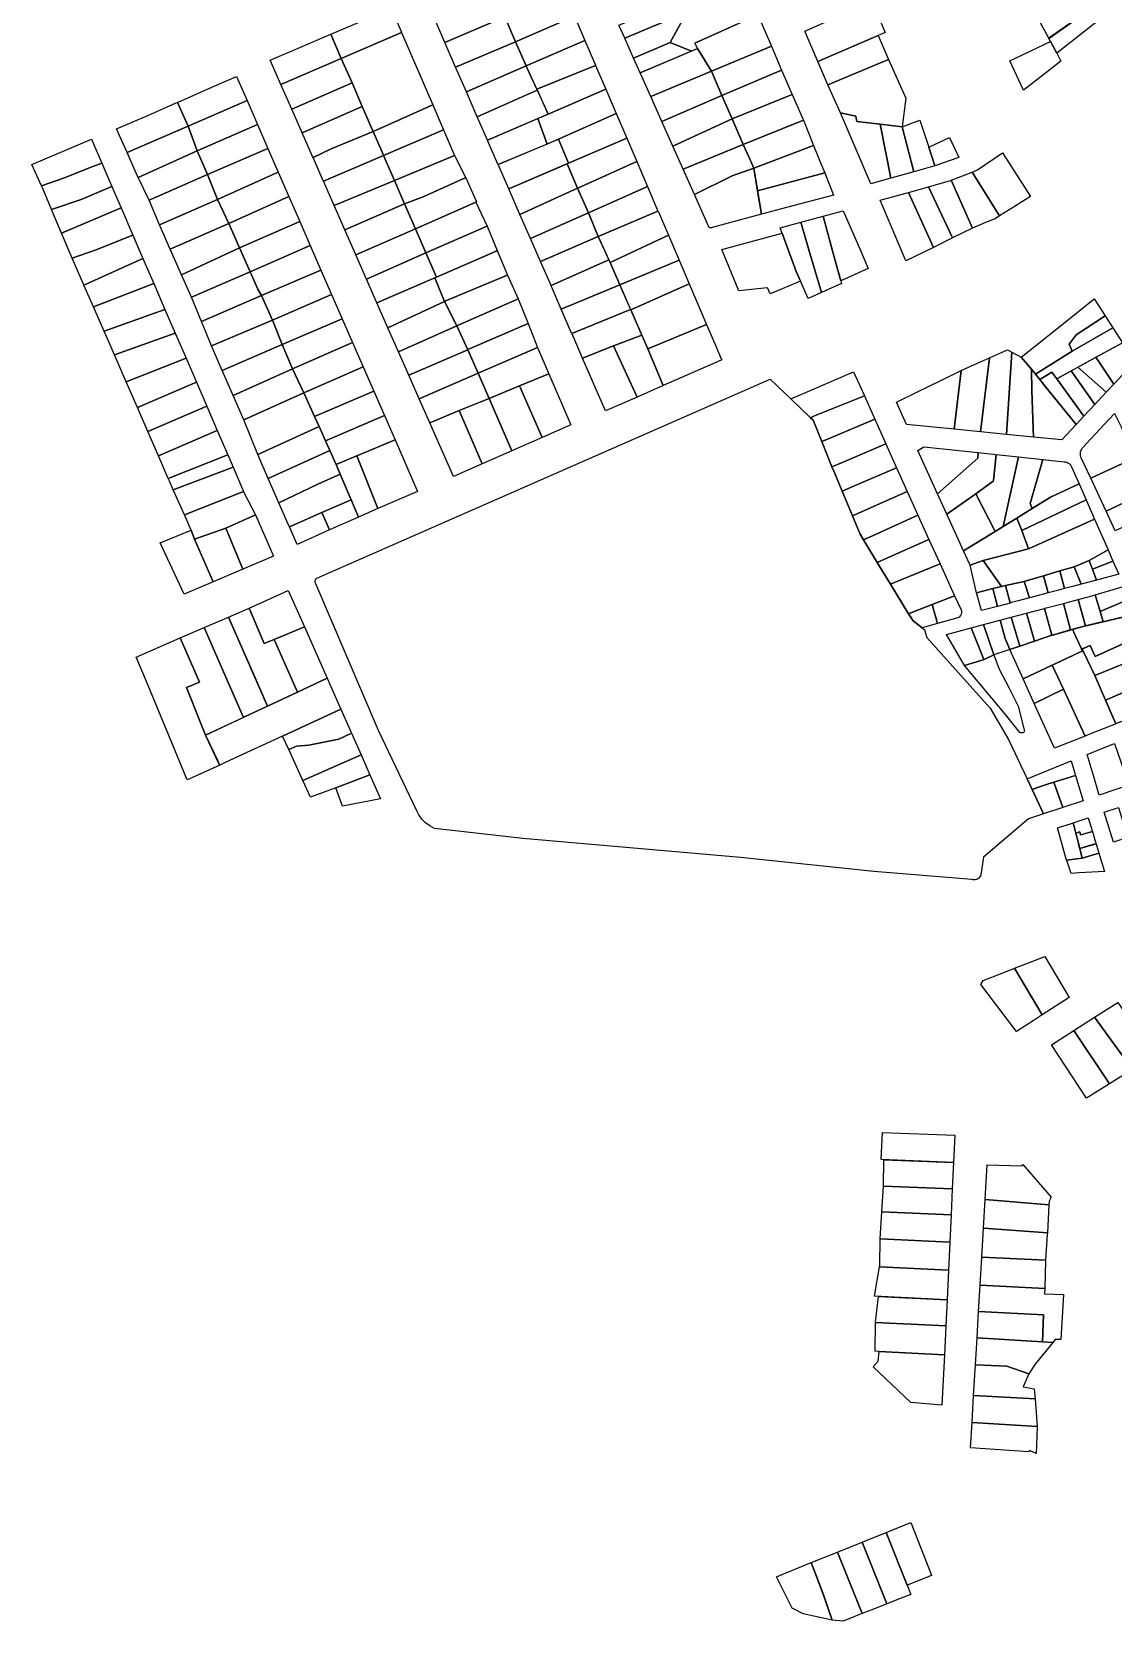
# Model space of a CAD drawing. Header units: millimetres. Extents: x 522658 to 553925, y 7796479 to 7820139.
# Drawn here: x 540198 to 540691, y 7803930 to 7804654 of the extents above; entities that cross this region are included whole.
import ezdxf

# ---------------------------------------------------------------- set-up
doc = ezdxf.new("R2010")
doc.units = ezdxf.units.MM
doc.layers.add('ZONA RESIDENCIAL 2 (ZR_2)', color=2, linetype='Continuous')

msp = doc.modelspace()

# ---------------------------------------------------------------- linework, layer by layer
at = {"layer": 'ZONA RESIDENCIAL 2 (ZR_2)'}
for points in [[(540381.59, 7804659.77), (540408.6, 7804672.05), (540413.51, 7804660.77), (540386.25, 7804649.1), (540381.59, 7804659.77)], [(540413.51, 7804660.77), (540440.47, 7804672.32), (540445.27, 7804661.12), (540418.44, 7804649.44), (540413.51, 7804660.77)], [(540528.73, 7804661.67), (540500, 7804648.82), (540501.31, 7804646.44), (540498.59, 7804645.27), (540488.76, 7804649.17), (540496.37, 7804662.89), (540498.69, 7804665.75), (540522.68, 7804675.59), (540528.73, 7804661.67)], [(540687.51, 7804669.64), (540661.25, 7804651.06), (540657.82, 7804657.52), (540657.48, 7804658.35), (540684.59, 7804674.9), (540687.51, 7804669.64)], [(540366.53, 7804653.72), (540339.06, 7804641.93), (540334.31, 7804652.87), (540347.96, 7804658.71), (540361.83, 7804664.64), (540366.5, 7804653.8), (540366.53, 7804653.72)], [(540465.5, 7804657.03), (540493.5, 7804668.74), (540496.37, 7804662.89), (540468.15, 7804651.08), (540465.5, 7804657.03)], [(540586.69, 7804653.72), (540583.49, 7804652.35), (540556.09, 7804640.56), (540550.14, 7804654.33), (540580.61, 7804667.79), (540586.69, 7804653.72)], [(540661.26, 7804651.04), (540687.51, 7804669.64), (540687.57, 7804669.52), (540690.43, 7804664.37), (540664.87, 7804644.23), (540661.26, 7804651.04)], [(540418.44, 7804649.44), (540391.11, 7804637.95), (540386.25, 7804649.1), (540413.51, 7804660.77), (540418.44, 7804649.44)], [(540418.44, 7804649.44), (540445.27, 7804661.12), (540449.99, 7804650.1), (540423.21, 7804638.47), (540418.44, 7804649.44)], [(540488.76, 7804649.17), (540472.21, 7804641.96), (540468.15, 7804651.08), (540496.37, 7804662.89), (540488.76, 7804649.17)], [(540501.31, 7804646.44), (540500, 7804648.82), (540528.73, 7804661.67), (540534.91, 7804647.43), (540507.59, 7804636.03), (540501.31, 7804646.44)], [(540339.06, 7804641.93), (540311.54, 7804630.03), (540306.68, 7804641.06), (540320.23, 7804646.85), (540334.31, 7804652.87), (540339.06, 7804641.93)], [(540380.78, 7804620.71), (540366.23, 7804614.27), (540353.53, 7804608.66), (540353.4, 7804608.95), (540348.55, 7804620.07), (540343.93, 7804630.72), (540339.06, 7804641.93), (540366.53, 7804653.72), (540380.78, 7804620.71)], [(540454.88, 7804638.68), (540428.11, 7804627.85), (540423.38, 7804638.08), (540423.21, 7804638.47), (540449.99, 7804650.1), (540454.81, 7804638.85), (540454.88, 7804638.68)], [(540588.2, 7804641.37), (540560.71, 7804629.86), (540556.09, 7804640.56), (540583.49, 7804652.35), (540588.2, 7804641.37)], [(540391.11, 7804637.95), (540418.44, 7804649.44), (540423.21, 7804638.47), (540396.03, 7804626.67), (540391.26, 7804637.61), (540391.11, 7804637.95)], [(540472.21, 7804641.96), (540488.76, 7804649.17), (540498.59, 7804645.27), (540475.2, 7804635.26), (540472.21, 7804641.96)], [(540507.59, 7804636.03), (540480, 7804624.51), (540475.2, 7804635.26), (540501.31, 7804646.44), (540507.59, 7804636.03)], [(540539.6, 7804636.62), (540512.38, 7804625.08), (540507.59, 7804636.03), (540534.91, 7804647.43), (540539.6, 7804636.62)], [(540649.77, 7804627.49), (540643.46, 7804640.79), (540662.02, 7804649.61), (540664.87, 7804644.23), (540666.8, 7804640.58), (540650.16, 7804627.72), (540649.77, 7804627.49)], [(540343.93, 7804630.72), (540316.51, 7804618.75), (540311.54, 7804630.03), (540339.06, 7804641.93), (540343.93, 7804630.72)], [(540428.3, 7804627.45), (540400.96, 7804615.37), (540400.84, 7804615.65), (540396.03, 7804626.67), (540423.21, 7804638.47), (540423.38, 7804638.08), (540428.3, 7804627.45)], [(540459.5, 7804627.91), (540433.33, 7804616.56), (540428.4, 7804627.45), (540428.11, 7804627.85), (540454.88, 7804638.68), (540459.5, 7804627.91)], [(540512.38, 7804625.08), (540485.06, 7804613.16), (540480, 7804624.51), (540507.59, 7804636.03), (540512.38, 7804625.08)], [(540544.47, 7804625.4), (540517.06, 7804614.37), (540512.38, 7804625.08), (540539.6, 7804636.62), (540544.47, 7804625.4)], [(540584.43, 7804612.02), (540573.79, 7804613.24), (540573.32, 7804615.67), (540566.46, 7804617.17), (540560.71, 7804629.86), (540588.2, 7804641.37), (540596.18, 7804623.77), (540594.44, 7804610.72), (540584.43, 7804612.02)], [(540269.37, 7804611.09), (540264.46, 7804621.9), (540277.7, 7804627.68), (540291.36, 7804633.65), (540296.12, 7804622.75), (540269.37, 7804611.09)], [(540348.55, 7804620.07), (540321.25, 7804607.99), (540316.51, 7804618.75), (540343.93, 7804630.72), (540348.55, 7804620.07)], [(540269.37, 7804611.09), (540268.6, 7804610.75), (540241.54, 7804599.12), (540236.73, 7804609.79), (540250.9, 7804615.98), (540263.84, 7804621.63), (540264.46, 7804621.9), (540269.37, 7804611.09)], [(540273.38, 7804599.8), (540269.37, 7804611.09), (540296.12, 7804622.75), (540300.9, 7804611.8), (540273.38, 7804599.8)], [(540433.33, 7804616.56), (540405.66, 7804604.63), (540400.96, 7804615.37), (540428.3, 7804627.45), (540433.33, 7804616.56)], [(540438.02, 7804605.09), (540432.84, 7804602.93), (540428.52, 7804614.49), (540433.33, 7804616.56), (540459.5, 7804627.91), (540464.28, 7804616.75), (540438.02, 7804605.09)], [(540485.06, 7804613.16), (540512.38, 7804625.08), (540517.06, 7804614.37), (540490.03, 7804602.01), (540485.06, 7804613.16)], [(540549.5, 7804613.77), (540522.15, 7804602.72), (540517.06, 7804614.37), (540544.47, 7804625.4), (540549.28, 7804614.32), (540549.5, 7804613.77)], [(540353.53, 7804608.66), (540334.38, 7804600.67), (540326.21, 7804596.72), (540326.01, 7804597.17), (540321.25, 7804607.99), (540348.55, 7804620.07), (540353.4, 7804608.95), (540353.53, 7804608.66)], [(540385.64, 7804609.44), (540358.34, 7804597.62), (540358.25, 7804597.82), (540353.53, 7804608.66), (540366.23, 7804614.27), (540380.78, 7804620.71), (540385.64, 7804609.44)], [(540432.84, 7804602.93), (540410.47, 7804593.59), (540410.39, 7804593.78), (540405.85, 7804604.18), (540405.71, 7804604.51), (540405.66, 7804604.63), (540428.52, 7804614.49), (540432.84, 7804602.93)], [(540438.02, 7804605.09), (540464.28, 7804616.75), (540464.37, 7804616.54), (540469.07, 7804605.56), (540442.5, 7804594.15), (540438.02, 7804605.09)], [(540490.03, 7804602.01), (540517.06, 7804614.37), (540522.15, 7804602.72), (540494.73, 7804591.48), (540490.03, 7804602.01)], [(540554.18, 7804602.18), (540526.88, 7804591.89), (540524.75, 7804596.76), (540522.15, 7804602.72), (540549.5, 7804613.77), (540554.18, 7804602.18)], [(540584.43, 7804612.02), (540589.35, 7804587.32), (540580.22, 7804584.73), (540566.46, 7804617.17), (540573.32, 7804615.67), (540573.79, 7804613.24), (540584.43, 7804612.02)], [(540594.44, 7804610.72), (540602.55, 7804613.79), (540606.63, 7804601.5), (540609.44, 7804593.03), (540599.79, 7804590.29), (540594.44, 7804610.72)], [(540273.38, 7804599.8), (540246.5, 7804587.71), (540246.29, 7804588.27), (540241.54, 7804599.12), (540268.6, 7804610.75), (540269.37, 7804611.09), (540273.38, 7804599.8)], [(540305.64, 7804600.93), (540278.08, 7804589.03), (540273.38, 7804599.8), (540300.9, 7804611.8), (540305.64, 7804600.93)], [(540358.34, 7804597.62), (540330.96, 7804585.94), (540330.85, 7804586.19), (540326.21, 7804596.72), (540334.38, 7804600.67), (540353.53, 7804608.66), (540358.25, 7804597.82), (540358.34, 7804597.62)], [(540358.34, 7804597.62), (540385.64, 7804609.44), (540390.68, 7804597.76), (540363.23, 7804586.37), (540358.34, 7804597.62)], [(540594.44, 7804610.72), (540599.79, 7804590.29), (540589.35, 7804587.32), (540584.43, 7804612.02), (540594.44, 7804610.72)], [(540229.93, 7804594.21), (540225.86, 7804592.7), (540212.52, 7804587.43), (540202.5, 7804583.84), (540198.09, 7804593.55), (540225.23, 7804605.1), (540229.93, 7804594.21)], [(540278.08, 7804589.03), (540251.52, 7804577.33), (540246.5, 7804587.71), (540273.38, 7804599.8), (540278.08, 7804589.03)], [(540282.68, 7804577.71), (540278.08, 7804589.03), (540305.64, 7804600.93), (540310.35, 7804590.14), (540282.68, 7804577.71)], [(540410.47, 7804593.59), (540438.02, 7804605.09), (540442.5, 7804594.15), (540415.32, 7804582.48), (540410.47, 7804593.59)], [(540446.64, 7804582.79), (540441.88, 7804593.88), (540442.5, 7804594.15), (540469.07, 7804605.56), (540473.59, 7804595.01), (540447.07, 7804582.98), (540446.64, 7804582.79)], [(540494.73, 7804591.48), (540522.15, 7804602.72), (540524.75, 7804596.76), (540526.88, 7804591.89), (540517.03, 7804588.41), (540499.87, 7804579.97), (540494.73, 7804591.48)], [(540526.88, 7804591.89), (540554.18, 7804602.18), (540556.14, 7804597.32), (540557.01, 7804595.17), (540559.2, 7804589.73), (540528.6, 7804581.55), (540526.88, 7804591.89)], [(540606.63, 7804601.5), (540616.06, 7804605.82), (540620.3, 7804596.75), (540609.44, 7804593.03), (540606.63, 7804601.5)], [(540234.54, 7804583.56), (540220.62, 7804577.66), (540207.1, 7804573.15), (540203.05, 7804582.62), (540202.5, 7804583.84), (540212.52, 7804587.43), (540225.86, 7804592.7), (540229.93, 7804594.21), (540234.54, 7804583.56)], [(540330.96, 7804585.94), (540358.34, 7804597.62), (540363.23, 7804586.37), (540335.79, 7804574.98), (540330.96, 7804585.94)], [(540395.74, 7804587.6), (540395.15, 7804587.4), (540376.35, 7804578.86), (540367.89, 7804575.65), (540363.23, 7804586.37), (540390.68, 7804597.76), (540395.74, 7804587.6)], [(540446.64, 7804582.79), (540420.38, 7804570.88), (540415.32, 7804582.48), (540441.88, 7804593.88), (540446.64, 7804582.79)], [(540451.71, 7804571.63), (540446.64, 7804582.79), (540447.07, 7804582.98), (540473.59, 7804595.01), (540478.52, 7804583.51), (540451.71, 7804571.63)], [(540499.87, 7804579.97), (540517.03, 7804588.41), (540526.88, 7804591.89), (540530.38, 7804570.91), (540508.03, 7804564.94), (540507.86, 7804564.85), (540507.67, 7804564.78), (540507.48, 7804564.75), (540507.29, 7804564.76), (540507.1, 7804564.79), (540506.91, 7804564.86), (540506.74, 7804564.95), (540506.59, 7804565.08), (540506.46, 7804565.22), (540506.36, 7804565.39), (540506.29, 7804565.57), (540499.87, 7804579.97)], [(540638.86, 7804570.16), (540626.31, 7804590.16), (540628.75, 7804591.12), (540640.26, 7804598.89), (540652.95, 7804579.02), (540642.84, 7804572.67), (540638.86, 7804570.16)], [(540282.68, 7804577.71), (540256.22, 7804566.19), (540251.52, 7804577.33), (540278.08, 7804589.03), (540282.68, 7804577.71)], [(540315.12, 7804579), (540287.86, 7804566.77), (540282.68, 7804577.71), (540310.35, 7804590.14), (540315.12, 7804579)], [(540367.89, 7804575.65), (540340.67, 7804563.91), (540335.79, 7804574.98), (540363.23, 7804586.37), (540367.89, 7804575.65)], [(540399.96, 7804576.26), (540372.8, 7804564.37), (540367.89, 7804575.65), (540376.35, 7804578.86), (540395.15, 7804587.4), (540395.39, 7804587.48), (540395.74, 7804587.6), (540400.7, 7804576.59), (540400.37, 7804576.44), (540399.96, 7804576.26)], [(540528.6, 7804581.55), (540559.2, 7804589.73), (540563.25, 7804579.7), (540539.58, 7804573.37), (540530.38, 7804570.91), (540528.6, 7804581.55)], [(540617.48, 7804560.17), (540606.52, 7804583.39), (540616.45, 7804586.29), (540616.75, 7804586.41), (540626.55, 7804564.65), (540617.48, 7804560.17)], [(540638.86, 7804570.16), (540636.87, 7804568.91), (540632.5, 7804567.11), (540626.55, 7804564.65), (540616.75, 7804586.41), (540626.31, 7804590.16), (540638.86, 7804570.16)], [(540238.73, 7804573.87), (540211.67, 7804562.39), (540209.24, 7804568.17), (540207.1, 7804573.15), (540220.62, 7804577.66), (540234.54, 7804583.56), (540238.73, 7804573.87)], [(540287.86, 7804566.77), (540261.13, 7804555.05), (540256.22, 7804566.19), (540282.68, 7804577.71), (540287.86, 7804566.77)], [(540320.14, 7804567.7), (540292.76, 7804555.72), (540287.86, 7804566.77), (540315.12, 7804579), (540315.19, 7804579.04), (540320.14, 7804567.7)], [(540451.71, 7804571.63), (540425.18, 7804559.88), (540420.38, 7804570.88), (540446.64, 7804582.79), (540451.71, 7804571.63)], [(540483.28, 7804572.4), (540455.98, 7804560.88), (540451.71, 7804571.63), (540478.52, 7804583.51), (540483.28, 7804572.4)], [(540608.78, 7804555.87), (540596.21, 7804549.66), (540584.46, 7804577.33), (540597.41, 7804580.88), (540608.78, 7804555.87)], [(540608.78, 7804555.87), (540597.41, 7804580.88), (540606, 7804583.24), (540606.52, 7804583.39), (540617.48, 7804560.17), (540608.78, 7804555.87)], [(540244.11, 7804561.41), (540227.01, 7804554.58), (540216.53, 7804550.87), (540211.67, 7804562.39), (540238.73, 7804573.87), (540244.11, 7804561.41)], [(540372.8, 7804564.37), (540345.69, 7804552.5), (540340.67, 7804563.91), (540367.89, 7804575.65), (540372.8, 7804564.37)], [(540405.56, 7804565.58), (540404.72, 7804565.24), (540377.6, 7804553.31), (540372.8, 7804564.37), (540399.96, 7804576.26), (540400.37, 7804576.44), (540405.56, 7804565.58)], [(540455.98, 7804560.88), (540429.73, 7804549.45), (540425.18, 7804559.88), (540451.71, 7804571.63), (540455.98, 7804560.88)], [(540455.98, 7804560.88), (540483.28, 7804572.4), (540483.45, 7804572.01), (540488.02, 7804561.35), (540461.51, 7804549.03), (540456.12, 7804560.53), (540455.98, 7804560.88)], [(540552.04, 7804554.8), (540548.38, 7804567.36), (540558.44, 7804570.08), (540563.37, 7804551.96), (540566.49, 7804540.62), (540566.8, 7804539.4), (540557.72, 7804535.33), (540552.04, 7804554.8)], [(540563.37, 7804551.96), (540558.44, 7804570.08), (540567.67, 7804572.57), (540575.17, 7804555.26), (540579.07, 7804546.26), (540566.49, 7804540.62), (540563.37, 7804551.96)], [(540261.13, 7804555.05), (540287.86, 7804566.77), (540292.76, 7804555.72), (540266.32, 7804543.43), (540261.13, 7804555.05)], [(540297.61, 7804544.66), (540292.76, 7804555.72), (540320.14, 7804567.7), (540324.93, 7804556.71), (540297.61, 7804544.66)], [(540377.6, 7804553.31), (540350.57, 7804541.42), (540345.69, 7804552.5), (540372.8, 7804564.37), (540377.6, 7804553.31)], [(540410.05, 7804554.4), (540409.53, 7804554.09), (540382.37, 7804542.35), (540377.6, 7804553.31), (540404.72, 7804565.24), (540405.56, 7804565.58), (540410.05, 7804554.4)], [(540557.72, 7804535.33), (540551.72, 7804532.64), (540548.18, 7804540.51), (540546.21, 7804544.9), (540538.95, 7804564.82), (540548.38, 7804567.36), (540552.04, 7804554.8), (540557.72, 7804535.33)], [(540216.53, 7804550.87), (540227.01, 7804554.58), (540244.11, 7804561.41), (540248.72, 7804550.74), (540221.87, 7804538.72), (540221.72, 7804539.07), (540216.53, 7804550.87)], [(540266.32, 7804543.43), (540292.76, 7804555.72), (540297.61, 7804544.66), (540270.86, 7804533.24), (540266.32, 7804543.43)], [(540302.7, 7804533.93), (540301.05, 7804536.85), (540297.61, 7804544.66), (540324.93, 7804556.71), (540329.8, 7804545.55), (540302.7, 7804533.93)], [(540460.94, 7804550.25), (540434.64, 7804538.56), (540429.73, 7804549.45), (540455.98, 7804560.88), (540456.12, 7804560.53), (540460.94, 7804550.25)], [(540465.93, 7804538.86), (540461.51, 7804549.03), (540488.02, 7804561.35), (540492.88, 7804550.01), (540465.93, 7804538.86)], [(540512.29, 7804554.83), (540539.85, 7804562.36), (540546.21, 7804544.9), (540548.18, 7804540.51), (540534.44, 7804534.63), (540533.23, 7804537.46), (540520.14, 7804536.07), (540512.29, 7804554.83)], [(540221.87, 7804538.72), (540248.72, 7804550.74), (540253.62, 7804539.42), (540226.23, 7804528.77), (540221.87, 7804538.72)], [(540382.37, 7804542.35), (540381.71, 7804542.06), (540355.31, 7804530.65), (540350.57, 7804541.42), (540377.6, 7804553.31), (540382.37, 7804542.35)], [(540387.04, 7804531.6), (540386.13, 7804531.21), (540381.71, 7804542.06), (540382.37, 7804542.35), (540409.53, 7804554.09), (540410.05, 7804554.4), (540414.75, 7804543.15), (540414.3, 7804543.03), (540387.04, 7804531.6)], [(540434.64, 7804538.56), (540460.94, 7804550.25), (540461.51, 7804549.03), (540465.93, 7804538.86), (540439.18, 7804527.79), (540434.84, 7804538.11), (540434.64, 7804538.56)], [(540497.5, 7804539.24), (540470.93, 7804527.36), (540465.93, 7804538.86), (540492.88, 7804550.01), (540497.5, 7804539.24)], [(540302.7, 7804533.93), (540275.37, 7804522.14), (540270.86, 7804533.24), (540297.61, 7804544.66), (540301.05, 7804536.85), (540302.7, 7804533.93)], [(540307.69, 7804522.66), (540302.7, 7804533.93), (540329.8, 7804545.55), (540334.64, 7804534.44), (540307.69, 7804522.66)], [(540360.32, 7804519.28), (540355.31, 7804530.65), (540381.71, 7804542.06), (540386.13, 7804531.21), (540360.32, 7804519.28)], [(540391.99, 7804520.24), (540391.66, 7804520.09), (540386.13, 7804531.21), (540387.04, 7804531.6), (540414.3, 7804543.03), (540414.75, 7804543.15), (540419.62, 7804532.5), (540418.98, 7804532.19), (540391.99, 7804520.24)], [(540226.23, 7804528.77), (540253.62, 7804539.42), (540258.74, 7804527.58), (540231.08, 7804517.72), (540230.98, 7804517.95), (540226.23, 7804528.77)], [(540275.37, 7804522.14), (540302.7, 7804533.93), (540307.69, 7804522.66), (540279.95, 7804510.98), (540275.37, 7804522.14)], [(540307.69, 7804522.66), (540334.64, 7804534.44), (540339.46, 7804523.38), (540312.18, 7804511.61), (540307.69, 7804522.66)], [(540470.82, 7804527.61), (540444.05, 7804516.63), (540443.96, 7804516.85), (540439.18, 7804527.79), (540465.93, 7804538.86), (540470.82, 7804527.61)], [(540505.41, 7804520.77), (540478.64, 7804509.72), (540470.93, 7804527.36), (540497.5, 7804539.24), (540505.41, 7804520.77)], [(540231.08, 7804517.72), (540258.74, 7804527.58), (540263.38, 7804516.84), (540235.77, 7804506.86), (540231.08, 7804517.72)], [(540391.66, 7804520.09), (540365.14, 7804508.35), (540360.32, 7804519.28), (540386.13, 7804531.21), (540391.66, 7804520.09)], [(540396.74, 7804509.31), (540396.63, 7804509.26), (540391.66, 7804520.09), (540391.99, 7804520.24), (540418.98, 7804532.19), (540419.62, 7804532.5), (540424.15, 7804521.26), (540423.79, 7804521.05), (540396.74, 7804509.31)], [(540475.97, 7804515.83), (540462.96, 7804510.99), (540448.93, 7804505.45), (540444.14, 7804516.43), (540444.05, 7804516.63), (540470.82, 7804527.61), (540470.93, 7804527.36), (540475.97, 7804515.83)], [(540671.89, 7804508.58), (540655.21, 7804498.18), (540654.74, 7804498.77), (540653.39, 7804500.45), (540648.69, 7804505.79), (540667.16, 7804520.63), (540681.87, 7804532.46), (540686.88, 7804524.65), (540673.74, 7804516.11), (540670.59, 7804511.81), (540671.89, 7804508.58)], [(540279.95, 7804510.98), (540307.69, 7804522.66), (540312.18, 7804511.61), (540284.81, 7804499.75), (540279.95, 7804510.98)], [(540344.18, 7804512.57), (540316.82, 7804500.59), (540312.18, 7804511.61), (540339.46, 7804523.38), (540344.18, 7804512.57)], [(540396.63, 7804509.26), (540369.85, 7804497.65), (540365.14, 7804508.35), (540391.66, 7804520.09), (540396.63, 7804509.26)], [(540428.47, 7804510.2), (540401.39, 7804498.53), (540396.63, 7804509.26), (540396.74, 7804509.31), (540423.79, 7804521.05), (540424.15, 7804521.26), (540428.47, 7804510.2)], [(540478.64, 7804509.72), (540505.41, 7804520.77), (540510.22, 7804509.55), (540511.64, 7804506.14), (540511.67, 7804506.08), (540512.29, 7804504.58), (540510.76, 7804503.9), (540509.7, 7804503.44), (540485.66, 7804492.92), (540478.64, 7804509.72)], [(540670.59, 7804511.81), (540673.74, 7804516.11), (540686.88, 7804524.65), (540690.4, 7804519.17), (540671.89, 7804508.58), (540670.59, 7804511.81)], [(540235.77, 7804506.86), (540263.38, 7804516.84), (540268.33, 7804505.39), (540241.03, 7804494.67), (540235.77, 7804506.86)], [(540321.96, 7804489.67), (540316.82, 7804500.59), (540344.18, 7804512.57), (540349.01, 7804501.49), (540321.96, 7804489.67)], [(540462.96, 7804510.99), (540475.97, 7804515.83), (540478.64, 7804509.72), (540485.66, 7804492.92), (540473.76, 7804487.71), (540462.96, 7804510.99)], [(540664.88, 7804496.05), (540662.68, 7804499.09), (540657.24, 7804495.65), (540655.21, 7804498.18), (540671.89, 7804508.58), (540690.4, 7804519.17), (540694.77, 7804512.37), (540664.88, 7804496.05)], [(540690.92, 7804493.59), (540682.73, 7804505.8), (540694.77, 7804512.37), (540700.34, 7804503.69), (540690.92, 7804493.59)], [(540246.26, 7804482.92), (540241.03, 7804494.67), (540268.33, 7804505.39), (540273.08, 7804494.41), (540246.26, 7804482.92)], [(540284.81, 7804499.75), (540312.18, 7804511.61), (540316.82, 7804500.59), (540289.78, 7804488.42), (540284.81, 7804499.75)], [(540401.39, 7804498.53), (540374.56, 7804486.96), (540369.85, 7804497.65), (540396.63, 7804509.26), (540401.39, 7804498.53)], [(540433.61, 7804498.3), (540420.24, 7804492.8), (540406.4, 7804487.1), (540401.39, 7804498.53), (540428.47, 7804510.2), (540433.61, 7804498.3)], [(540473.76, 7804487.71), (540459.41, 7804481.43), (540448.93, 7804505.45), (540462.96, 7804510.99), (540473.76, 7804487.71)], [(540630.16, 7804471.86), (540618.15, 7804473.05), (540621.43, 7804499.87), (540624.73, 7804501.33), (540634.28, 7804505.55), (540630.16, 7804471.86)], [(540644.48, 7804508.1), (540642.01, 7804470.68), (540630.16, 7804471.86), (540634.28, 7804505.55), (540642.51, 7804509.19), (540644.48, 7804508.1)], [(540648.69, 7804505.79), (540653.39, 7804500.45), (540653.5, 7804490.51), (540654.26, 7804469.46), (540642.01, 7804470.68), (540644.48, 7804508.1), (540648.69, 7804505.79)], [(540690.92, 7804493.59), (540687.45, 7804489.88), (540674.5, 7804501.3), (540682.73, 7804505.8), (540690.92, 7804493.59)], [(540321.96, 7804489.67), (540294.61, 7804477.28), (540289.78, 7804488.42), (540316.82, 7804500.59), (540321.96, 7804489.67)], [(540326.86, 7804478.8), (540321.96, 7804489.67), (540349.01, 7804501.49), (540353.88, 7804490.33), (540326.86, 7804478.8)], [(540406.4, 7804487.1), (540392.8, 7804481.51), (540379.39, 7804475.99), (540374.56, 7804486.96), (540401.39, 7804498.53), (540406.4, 7804487.1)], [(540430.57, 7804469.29), (540420.24, 7804492.8), (540433.61, 7804498.3), (540443.66, 7804475.01), (540430.57, 7804469.29)], [(540577.28, 7804488.29), (540554.6, 7804479.08), (540552.69, 7804478.3), (540543.76, 7804486.84), (540547.72, 7804488.56), (540572.38, 7804499.24), (540577.28, 7804488.29)], [(540618.15, 7804473.05), (540596.48, 7804475.21), (540591.86, 7804485.34), (540601.72, 7804490.19), (540611.43, 7804494.96), (540621.43, 7804499.87), (540618.15, 7804473.05)], [(540655.21, 7804498.18), (540657.24, 7804495.65), (540659.34, 7804493.02), (540673.68, 7804475.14), (540667.18, 7804468.18), (540654.26, 7804469.46), (540653.5, 7804490.51), (540653.39, 7804500.45), (540654.74, 7804498.77), (540655.21, 7804498.18)], [(540677.24, 7804478.95), (540673.68, 7804475.14), (540659.34, 7804493.02), (540657.24, 7804495.65), (540662.68, 7804499.09), (540664.88, 7804496.05), (540677.24, 7804478.95)], [(540682.29, 7804484.35), (540677.24, 7804478.95), (540664.88, 7804496.05), (540671.44, 7804499.63), (540682.29, 7804484.35)], [(540687.45, 7804489.88), (540682.29, 7804484.35), (540671.44, 7804499.63), (540674.5, 7804501.3), (540687.45, 7804489.88)], [(540277.79, 7804483.52), (540250.99, 7804471.98), (540246.26, 7804482.92), (540273.08, 7804494.41), (540277.79, 7804483.52)], [(540543.76, 7804486.84), (540552.69, 7804478.3), (540553.93, 7804477.11), (540557.87, 7804467.41), (540562.51, 7804455.97), (540563.33, 7804453.96), (540567.15, 7804444.92), (540569.15, 7804440.2), (540571.85, 7804433.68), (540575.23, 7804425.52), (540576.94, 7804422.7), (540583.17, 7804412.44), (540589.24, 7804402.44), (540597.4, 7804389), (540599.57, 7804385.83), (540603.55, 7804382.67), (540604.73, 7804381.73), (540605.79, 7804378.24), (540634.63, 7804346.11), (540642.93, 7804331.77), (540651.44, 7804313.92), (540653.69, 7804309.04), (540658.79, 7804297.96), (540652.05, 7804295.68), (540631.49, 7804278.22), (540630.3, 7804270.2), (540630.13, 7804269.71), (540629.89, 7804269.25), (540629.57, 7804268.84), (540629.19, 7804268.49), (540628.76, 7804268.2), (540628.29, 7804267.99), (540627.79, 7804267.86), (540627.27, 7804267.82), (540626.75, 7804267.86), (540626.25, 7804267.98), (540581.64, 7804271.71), (540520.84, 7804277.98), (540421.7, 7804286.63), (540381.54, 7804291.31), (540379.4, 7804292.4), (540377.47, 7804293.82), (540375.79, 7804295.53), (540374.41, 7804297.49), (540373.36, 7804299.65), (540355.98, 7804335.92), (540327.48, 7804402.68), (540327.32, 7804402.95), (540327.21, 7804403.25), (540327.16, 7804403.56), (540327.15, 7804403.87), (540327.2, 7804404.18), (540327.3, 7804404.48), (540327.45, 7804404.76), (540327.65, 7804405.01), (540327.88, 7804405.22), (540534.34, 7804495.84), (540543.76, 7804486.84)], [(540430.57, 7804469.29), (540416.77, 7804463.25), (540406.4, 7804487.1), (540420.24, 7804492.8), (540430.57, 7804469.29)], [(540282.59, 7804472.42), (540255.74, 7804460.98), (540250.99, 7804471.98), (540277.79, 7804483.52), (540282.59, 7804472.42)], [(540326.86, 7804478.8), (540328.9, 7804474.29), (540301.08, 7804461.47), (540294.61, 7804477.28), (540321.96, 7804489.67), (540326.86, 7804478.8)], [(540331.87, 7804467.7), (540328.9, 7804474.29), (540326.86, 7804478.8), (540353.88, 7804490.33), (540358.66, 7804479.37), (540331.87, 7804467.7)], [(540403.27, 7804457.34), (540392.8, 7804481.51), (540406.4, 7804487.1), (540416.77, 7804463.25), (540403.27, 7804457.34)], [(540582.07, 7804477.59), (540561.22, 7804468.82), (540557.87, 7804467.41), (540553.93, 7804477.11), (540552.69, 7804478.3), (540554.6, 7804479.08), (540577.28, 7804488.29), (540582.07, 7804477.59)], [(540363.54, 7804468.18), (540346.12, 7804460.93), (540345.62, 7804460.72), (540336.69, 7804457), (540333.83, 7804463.35), (540331.87, 7804467.7), (540358.66, 7804479.37), (540363.54, 7804468.18)], [(540403.27, 7804457.34), (540390.13, 7804451.6), (540379.39, 7804475.99), (540392.8, 7804481.51), (540403.27, 7804457.34)], [(540587.08, 7804466.39), (540566.83, 7804457.8), (540562.51, 7804455.97), (540557.87, 7804467.41), (540561.22, 7804468.82), (540582.07, 7804477.59), (540587.08, 7804466.39)], [(540694.83, 7804457.47), (540680.39, 7804450.73), (540676.08, 7804460.04), (540675.99, 7804460.24), (540675.78, 7804460.86), (540675.67, 7804461.51), (540675.66, 7804462.17), (540675.76, 7804462.82), (540675.95, 7804463.45), (540676.25, 7804464.04), (540676.63, 7804464.57), (540686.37, 7804475.03), (540691.23, 7804480.25), (540694.22, 7804474.21), (540696.4, 7804469.81), (540701.06, 7804460.38), (540694.83, 7804457.47)], [(540287.35, 7804461.41), (540260.2, 7804450.65), (540255.74, 7804460.98), (540282.59, 7804472.42), (540287.35, 7804461.41)], [(540331.87, 7804467.7), (540333.83, 7804463.35), (540305.79, 7804450.68), (540301.08, 7804461.47), (540328.9, 7804474.29), (540331.87, 7804467.7)], [(540336.69, 7804457), (540338.58, 7804452.54), (540328.41, 7804448), (540310.62, 7804439.61), (540305.79, 7804450.68), (540333.83, 7804463.35), (540336.69, 7804457)], [(540355.67, 7804437.02), (540346.12, 7804460.93), (540363.54, 7804468.18), (540373.81, 7804444.64), (540355.67, 7804437.02)], [(540591.94, 7804455.54), (540572.05, 7804447.02), (540567.15, 7804444.92), (540563.33, 7804453.96), (540562.51, 7804455.97), (540566.83, 7804457.8), (540587.08, 7804466.39), (540591.94, 7804455.54)], [(540628.92, 7804459.87), (540610.63, 7804443.7), (540601.7, 7804463.4), (540604.41, 7804465.09), (540629.08, 7804462.43), (540628.92, 7804459.87)], [(540627.99, 7804443.7), (540614.83, 7804434.44), (540614.73, 7804434.67), (540610.63, 7804443.7), (540628.92, 7804459.87), (540629.08, 7804462.43), (540637.23, 7804461.54), (540636.02, 7804449.66), (540635.99, 7804449.33), (540627.99, 7804443.7)], [(540627.99, 7804443.7), (540635.99, 7804449.33), (540636.02, 7804449.66), (540637.23, 7804461.54), (540647.42, 7804460.44), (540640.5, 7804428.81), (540636.78, 7804426.51), (540628.03, 7804443.61), (540627.99, 7804443.7)], [(540716.13, 7804449.72), (540709.61, 7804446.24), (540687.33, 7804435.75), (540680.39, 7804450.73), (540701.06, 7804460.38), (540709.03, 7804465.13), (540716.13, 7804449.72)], [(540260.2, 7804450.65), (540287.35, 7804461.41), (540289.78, 7804455.78), (540262.53, 7804445.4), (540260.74, 7804449.39), (540260.2, 7804450.65)], [(540294.58, 7804444.67), (540267.64, 7804434.02), (540262.53, 7804445.4), (540289.78, 7804455.78), (540294.58, 7804444.67)], [(540346.82, 7804433.07), (540343.51, 7804440.89), (540338.58, 7804452.54), (540336.69, 7804457), (540345.62, 7804460.72), (540346.12, 7804460.93), (540355.67, 7804437.02), (540346.82, 7804433.07)], [(540596.81, 7804444.66), (540577.34, 7804436.1), (540571.85, 7804433.68), (540569.15, 7804440.2), (540567.15, 7804444.92), (540572.05, 7804447.02), (540591.94, 7804455.54), (540596.81, 7804444.66)], [(540658.54, 7804459.24), (540652.74, 7804439.17), (540653.7, 7804436.98), (540646.68, 7804432.63), (540640.5, 7804428.81), (540647.42, 7804460.44), (540658.54, 7804459.24)], [(540675.04, 7804448.14), (540662.01, 7804442.15), (540653.7, 7804436.98), (540652.74, 7804439.17), (540658.54, 7804459.24), (540668.26, 7804458.19), (540668.87, 7804458.14), (540669.46, 7804458), (540670.01, 7804457.75), (540670.52, 7804457.41), (540670.96, 7804456.99), (540671.32, 7804456.5), (540671.6, 7804455.96), (540675.04, 7804448.14)], [(540343.51, 7804440.89), (540330.26, 7804435.09), (540315.43, 7804428.59), (540315.37, 7804428.72), (540315.24, 7804429.02), (540314.75, 7804430.13), (540310.62, 7804439.61), (540328.41, 7804448), (540338.58, 7804452.54), (540343.51, 7804440.89)], [(540678.23, 7804440.89), (540648.94, 7804426.97), (540646.68, 7804432.63), (540653.7, 7804436.98), (540662.01, 7804442.15), (540675.04, 7804448.14), (540678.23, 7804440.89)], [(540267.64, 7804434.02), (540294.58, 7804444.67), (540294.86, 7804444.01), (540299.96, 7804434.11), (540286.45, 7804428.07), (540272.22, 7804423.05), (540270.73, 7804427.12), (540267.64, 7804434.02)], [(540346.82, 7804433.07), (540333.69, 7804427.21), (540330.26, 7804435.09), (540343.51, 7804440.89), (540346.82, 7804433.07)], [(540601.64, 7804433.99), (540582.58, 7804425.28), (540576.94, 7804422.7), (540575.23, 7804425.52), (540571.85, 7804433.68), (540577.34, 7804436.1), (540596.81, 7804444.66), (540599.02, 7804439.73), (540601.64, 7804433.99)], [(540614.83, 7804434.44), (540627.99, 7804443.7), (540628.03, 7804443.61), (540636.78, 7804426.51), (540622.45, 7804417.64), (540614.83, 7804434.44)], [(540648.94, 7804426.97), (540678.23, 7804440.89), (540682.1, 7804432.1), (540652.06, 7804418.66), (540648.94, 7804426.97)], [(540713.34, 7804437.03), (540691.47, 7804426.81), (540687.33, 7804435.75), (540709.61, 7804446.24), (540713.34, 7804437.03)], [(540294.18, 7804409.34), (540286.45, 7804428.07), (540299.96, 7804434.11), (540308.11, 7804415.32), (540294.18, 7804409.34)], [(540315.43, 7804428.59), (540330.26, 7804435.09), (540333.69, 7804427.21), (540318.94, 7804420.63), (540315.43, 7804428.59)], [(540606.69, 7804422.91), (540587.8, 7804414.5), (540583.17, 7804412.44), (540576.94, 7804422.7), (540582.58, 7804425.28), (540601.64, 7804433.99), (540606.69, 7804422.91)], [(540652.06, 7804418.66), (540631.36, 7804413.3), (540625.42, 7804411.09), (540622.45, 7804417.64), (540636.78, 7804426.51), (540640.5, 7804428.81), (540646.68, 7804432.63), (540648.94, 7804426.97), (540652.06, 7804418.66)], [(540267.42, 7804397.89), (540256.63, 7804421.37), (540270.73, 7804427.12), (540272.22, 7804423.05), (540280.67, 7804403.54), (540267.42, 7804397.89)], [(540294.18, 7804409.34), (540280.67, 7804403.54), (540272.22, 7804423.05), (540286.45, 7804428.07), (540294.18, 7804409.34)], [(540658.81, 7804406.3), (540650.02, 7804403.71), (540641.59, 7804401.85), (540639.79, 7804401.45), (540631.36, 7804413.3), (540652.06, 7804418.66), (540682.1, 7804432.1), (540688.28, 7804418.13), (540679.61, 7804413.21), (540672.89, 7804410.47), (540666.26, 7804408.51), (540658.81, 7804406.3)], [(540611.75, 7804411.82), (540592.9, 7804403.97), (540589.24, 7804402.44), (540583.17, 7804412.44), (540587.8, 7804414.5), (540606.69, 7804422.91), (540611.75, 7804411.82)], [(540690.5, 7804413.04), (540681.13, 7804409.27), (540679.61, 7804413.21), (540688.28, 7804418.13), (540690.5, 7804413.04)], [(540618.38, 7804397.26), (540608.09, 7804393.21), (540599.24, 7804389.72), (540597.4, 7804389), (540589.24, 7804402.44), (540592.9, 7804403.97), (540611.75, 7804411.82), (540618.38, 7804397.26)], [(540639.79, 7804401.45), (540635.81, 7804400.58), (540628.28, 7804398.59), (540625.42, 7804411.09), (540631.36, 7804413.3), (540639.79, 7804401.45)], [(540679.61, 7804413.21), (540683.03, 7804404.34), (540680.11, 7804403.57), (540675.95, 7804402.47), (540672.89, 7804410.47), (540679.61, 7804413.21)], [(540681.13, 7804409.27), (540690.5, 7804413.04), (540693.13, 7804407.03), (540683.03, 7804404.34), (540681.13, 7804409.27)], [(540652.43, 7804396.24), (540647.32, 7804394.89), (540643.69, 7804393.93), (540641.59, 7804401.85), (540650.02, 7804403.71), (540652.43, 7804396.24)], [(540652.43, 7804396.24), (540650.02, 7804403.71), (540658.81, 7804406.3), (540660.96, 7804398.49), (540652.65, 7804396.3), (540652.43, 7804396.24)], [(540658.81, 7804406.3), (540666.26, 7804408.51), (540668.42, 7804400.48), (540664.59, 7804399.46), (540660.96, 7804398.49), (540658.81, 7804406.3)], [(540672.05, 7804401.44), (540668.42, 7804400.48), (540666.26, 7804408.51), (540672.89, 7804410.47), (540675.95, 7804402.47), (540672.05, 7804401.44)], [(540308.43, 7804377.3), (540303.92, 7804375.41), (540297.05, 7804391.57), (540314.9, 7804399.68), (540315.04, 7804399.37), (540322.24, 7804383.11), (540308.43, 7804377.3)], [(540610.59, 7804384.61), (540608.09, 7804393.21), (540618.38, 7804397.26), (540621.32, 7804390.8), (540621.46, 7804390.34), (540621.51, 7804389.86), (540621.49, 7804389.38), (540621.38, 7804388.91), (540621.2, 7804388.46), (540620.95, 7804388.05), (540620.63, 7804387.69), (540620.25, 7804387.39), (540619.83, 7804387.16), (540610.59, 7804384.61)], [(540628.28, 7804398.59), (540635.81, 7804400.58), (540637.89, 7804392.39), (540630.6, 7804390.46), (540628.28, 7804398.59)], [(540643.69, 7804393.93), (540643.63, 7804393.91), (540637.89, 7804392.39), (540635.81, 7804400.58), (540639.79, 7804401.45), (540641.59, 7804401.85), (540643.69, 7804393.93)], [(540677.99, 7804383.5), (540677.87, 7804383.94), (540674.72, 7804395.58), (540681.54, 7804397.4), (540682.33, 7804397.61), (540684.64, 7804390.04), (540686.06, 7804385.4), (540684.98, 7804385.15), (540677.99, 7804383.5)], [(540695.82, 7804401.53), (540696.52, 7804401.73), (540699.01, 7804396.2), (540698.18, 7804395.84), (540684.64, 7804390.04), (540682.33, 7804397.61), (540695.82, 7804401.53)], [(540308.43, 7804377.3), (540319.13, 7804353.34), (540305.43, 7804346.95), (540287.62, 7804387.49), (540297.05, 7804391.57), (540303.92, 7804375.41), (540308.43, 7804377.3)], [(540610.59, 7804384.61), (540603.55, 7804382.67), (540599.57, 7804385.83), (540597.4, 7804389), (540599.24, 7804389.72), (540608.09, 7804393.21), (540610.59, 7804384.61)], [(540648.07, 7804374.31), (540644.12, 7804387.44), (540651.19, 7804389.32), (540654.69, 7804376.56), (540648.07, 7804374.31)], [(540662.61, 7804379.25), (540654.69, 7804376.56), (540651.19, 7804389.32), (540659.3, 7804391.48), (540662.61, 7804379.25)], [(540662.61, 7804379.25), (540659.3, 7804391.48), (540659.54, 7804391.54), (540667.91, 7804393.77), (540671.18, 7804381.69), (540662.91, 7804379.35), (540662.61, 7804379.25)], [(540677.99, 7804383.5), (540675.66, 7804382.95), (540671.18, 7804381.69), (540667.91, 7804393.77), (540674.72, 7804395.58), (540677.99, 7804383.5)], [(540672.62, 7804380.61), (540672.02, 7804381.92), (540675.66, 7804382.95), (540677.99, 7804383.5), (540678.22, 7804383.55), (540702.16, 7804389.19), (540706.14, 7804380.33), (540682.94, 7804369.81), (540682.38, 7804369.55), (540680.09, 7804374.64), (540676.21, 7804372.9), (540676.1, 7804373.05), (540675.34, 7804374.7), (540672.62, 7804380.61)], [(540698.18, 7804395.84), (540699.01, 7804396.2), (540702.16, 7804389.19), (540701.68, 7804389.08), (540686.06, 7804385.4), (540684.64, 7804390.04), (540697.48, 7804395.54), (540698.18, 7804395.84)], [(540294.47, 7804341.82), (540277.18, 7804333.74), (540268.61, 7804355.47), (540274.47, 7804357.89), (540265.72, 7804378), (540276.66, 7804382.74), (540288.6, 7804355.3), (540294.47, 7804341.82)], [(540294.72, 7804341.94), (540294.47, 7804341.82), (540288.6, 7804355.3), (540276.66, 7804382.74), (540287.62, 7804387.49), (540299.76, 7804359.86), (540305.43, 7804346.95), (540294.72, 7804341.94)], [(540319.13, 7804353.34), (540308.43, 7804377.3), (540322.24, 7804383.11), (540332.63, 7804359.65), (540319.13, 7804353.34)], [(540631.72, 7804368.15), (540631.43, 7804368.06), (540622.92, 7804365.42), (540614.68, 7804379.62), (540625.89, 7804382.6), (540631.72, 7804368.15)], [(540631.72, 7804368.15), (540625.89, 7804382.6), (540631.59, 7804384.11), (540636.24, 7804370.36), (540632.17, 7804368.29), (540631.72, 7804368.15)], [(540643.6, 7804372.79), (540636.24, 7804370.36), (540631.59, 7804384.11), (540638.94, 7804386.06), (540639.16, 7804386.12), (540641.36, 7804377.76), (540643.6, 7804372.79)], [(540643.6, 7804372.79), (540641.36, 7804377.76), (540639.16, 7804386.12), (540644.12, 7804387.44), (540648.07, 7804374.31), (540643.6, 7804372.79)], [(540662.88, 7804365.65), (540649.62, 7804359.41), (540643.6, 7804372.79), (540648.07, 7804374.31), (540654.69, 7804376.56), (540662.61, 7804379.25), (540662.91, 7804379.35), (540672.02, 7804381.92), (540676.1, 7804373.05), (540676.73, 7804372.16), (540662.88, 7804365.65)], [(540271.28, 7804314.43), (540268.83, 7804313.37), (540256.85, 7804342.34), (540250.32, 7804358.15), (540245.7, 7804369.32), (540265.72, 7804378), (540274.47, 7804357.89), (540268.61, 7804355.47), (540277.18, 7804333.74), (540282.78, 7804322.02), (540283.03, 7804321.51), (540283.68, 7804320.14), (540271.28, 7804314.43)], [(540676.21, 7804372.9), (540676.35, 7804372.96), (540680.09, 7804374.64), (540682.38, 7804369.55), (540706.14, 7804380.33), (540709.84, 7804372.1), (540682.17, 7804360.92), (540677.3, 7804371.35), (540676.21, 7804372.9)], [(540622.92, 7804365.42), (540631.43, 7804368.06), (540631.72, 7804368.15), (540632.17, 7804368.29), (540636.24, 7804370.36), (540638.6, 7804363.77), (540643.03, 7804355.51), (540647.28, 7804346.94), (540650.2, 7804335.52), (540650.06, 7804335.32), (540649.89, 7804335.14), (540649.7, 7804334.99), (540649.48, 7804334.88), (540649.25, 7804334.81), (540649.01, 7804334.77), (540648.77, 7804334.77), (540648.52, 7804334.81), (540648.29, 7804334.89), (540648.08, 7804335.01), (540641.49, 7804343.14), (540622.92, 7804365.42)], [(540664.17, 7804366.26), (540675.36, 7804371.52), (540676.73, 7804372.16), (540677.3, 7804371.35), (540682.17, 7804360.92), (540687.04, 7804349.73), (540691.77, 7804338.85), (540690.04, 7804338.17), (540679.56, 7804334.04), (540677.85, 7804333.36), (540668, 7804354.62), (540662.88, 7804365.65), (540664.17, 7804366.26)], [(540682.17, 7804360.92), (540709.84, 7804372.1), (540714.6, 7804361.5), (540687.04, 7804349.73), (540682.17, 7804360.92)], [(540668, 7804354.62), (540654.64, 7804348.24), (540649.62, 7804359.41), (540662.88, 7804365.65), (540668, 7804354.62)], [(540687.04, 7804349.73), (540714.6, 7804361.5), (540719.54, 7804350.5), (540691.77, 7804338.85), (540691.62, 7804339.2), (540687.04, 7804349.73)], [(540338.87, 7804345.56), (540312.32, 7804333.33), (540303.07, 7804329.07), (540298.04, 7804326.75), (540285.81, 7804321.12), (540283.68, 7804320.14), (540283.03, 7804321.51), (540277.18, 7804333.74), (540294.72, 7804341.94), (540305.43, 7804346.95), (540319.13, 7804353.34), (540332.63, 7804359.65), (540338.12, 7804347.26), (540338.87, 7804345.56)], [(540654.64, 7804348.24), (540668, 7804354.62), (540677.85, 7804333.36), (540663.82, 7804327.83), (540654.64, 7804348.24)], [(540343.7, 7804334.65), (540337.95, 7804332), (540324.33, 7804329.14), (540318.7, 7804328.81), (540315.12, 7804327.17), (540312.32, 7804333.33), (540338.87, 7804345.56), (540343.7, 7804334.65)], [(540315.12, 7804327.17), (540318.7, 7804328.81), (540324.33, 7804329.14), (540337.95, 7804332), (540343.7, 7804334.65), (540348.04, 7804324.85), (540321.54, 7804313.03), (540315.12, 7804327.17)], [(540336.5, 7804309.82), (540324.98, 7804305.45), (540321.54, 7804313.03), (540348.04, 7804324.85), (540352.08, 7804315.73), (540336.5, 7804309.82)], [(540691.77, 7804308.94), (540684.28, 7804306.47), (540681.27, 7804316.51), (540681.04, 7804317.28), (540678.74, 7804324.94), (540685.49, 7804327.67), (540691.22, 7804329.98), (540694.18, 7804321.18), (540697.65, 7804310.88), (540696.91, 7804310.63), (540691.77, 7804308.94)], [(540663.5, 7804312.32), (540659.83, 7804311.18), (540656.14, 7804309.9), (540653.69, 7804309.04), (540651.44, 7804313.92), (540671.44, 7804322.01), (540673.44, 7804315.39), (540663.5, 7804312.32)], [(540336.5, 7804309.82), (540352.08, 7804315.73), (540356.96, 7804304.72), (540339.66, 7804301.48), (540336.5, 7804309.82)], [(540658.79, 7804297.96), (540653.69, 7804309.04), (540656.14, 7804309.9), (540659.83, 7804311.18), (540663.5, 7804312.32), (540667.67, 7804300.88), (540658.79, 7804297.96)], [(540667.67, 7804300.88), (540663.5, 7804312.32), (540673.44, 7804315.39), (540676.92, 7804303.92), (540667.67, 7804300.88)], [(540672.35, 7804293.82), (540679.23, 7804296.1), (540681.12, 7804289.87), (540676.44, 7804288.54), (540675.78, 7804288.34), (540675.37, 7804289.68), (540673.56, 7804289.13), (540673.25, 7804290.32), (540672.35, 7804293.82)], [(540697.2, 7804287.2), (540690.72, 7804285.05), (540686.56, 7804298.63), (540693, 7804300.79), (540697.2, 7804287.2)], [(540676.49, 7804277.79), (540669.39, 7804276.79), (540665.31, 7804291.49), (540671.58, 7804293.57), (540672.35, 7804293.82), (540673.25, 7804290.32), (540673.56, 7804289.13), (540674.6, 7804285.11), (540675.36, 7804282.17), (540675.38, 7804282.1), (540676.49, 7804277.79)], [(540674.6, 7804285.11), (540674, 7804287.45), (540673.56, 7804289.13), (540673.85, 7804289.22), (540674.32, 7804289.36), (540675.37, 7804289.68), (540675.78, 7804288.34), (540676.44, 7804288.54), (540676.83, 7804288.66), (540681.12, 7804289.87), (540682.26, 7804286.1), (540682.69, 7804284.68), (540682.76, 7804284.44), (540682.79, 7804284.34), (540681.33, 7804283.91), (540675.36, 7804282.17), (540675.33, 7804282.28), (540674.6, 7804285.11)], [(540682.79, 7804284.34), (540684.1, 7804280.01), (540676.49, 7804277.79), (540675.38, 7804282.1), (540675.36, 7804282.17), (540682.79, 7804284.34)], [(540669.39, 7804276.79), (540676.49, 7804277.79), (540684.1, 7804280.01), (540686.62, 7804271.67), (540675.15, 7804271.03), (540671.46, 7804270.82), (540669.43, 7804276.65), (540669.39, 7804276.79)], [(540670.48, 7804214.22), (540658.25, 7804206.34), (540645.71, 7804227.65), (540653.96, 7804230.89), (540659.41, 7804233.03), (540670.48, 7804214.22)], [(540658.25, 7804206.34), (540654.22, 7804203.74), (540646.59, 7804198.81), (540630.35, 7804220.27), (540631.37, 7804222.02), (540640.09, 7804225.44), (540645.71, 7804227.65), (540658.25, 7804206.34)], [(540709.35, 7804187.78), (540702.81, 7804183.64), (540699.33, 7804181.47), (540682.15, 7804205.28), (540692.75, 7804212.03), (540709.35, 7804187.78)], [(540699.33, 7804181.47), (540688.91, 7804174.99), (540672.62, 7804199.21), (540682.15, 7804205.28), (540699.33, 7804181.47)], [(540688.91, 7804174.99), (540678.5, 7804168.52), (540662.5, 7804192.76), (540672.62, 7804199.21), (540688.91, 7804174.99)], [(540584.97, 7804140.47), (540585.47, 7804152.86), (540618.51, 7804151.55), (540617.92, 7804139.16), (540584.97, 7804140.47)], [(540586, 7804128.35), (540586.11, 7804140.42), (540617.92, 7804139.16), (540617.34, 7804127.11), (540586, 7804128.35)], [(540649.42, 7804138.28), (540662.42, 7804123.37), (540661.45, 7804121.55), (540661.43, 7804121.23), (540661.36, 7804119.92), (540632.34, 7804122.31), (540633.28, 7804138.08), (540649.06, 7804137.65), (540649.42, 7804138.28)], [(540585.24, 7804116.64), (540586, 7804128.35), (540617.34, 7804127.11), (540616.78, 7804115.4), (540585.24, 7804116.64)], [(540661.36, 7804119.92), (540660.66, 7804107.16), (540631.57, 7804109.29), (540632.34, 7804122.31), (540661.36, 7804119.92)], [(540584.45, 7804104.46), (540585.24, 7804116.64), (540616.78, 7804115.4), (540616.18, 7804102.95), (540584.45, 7804104.46)], [(540660.6, 7804106.33), (540659.8, 7804094.65), (540630.79, 7804096.13), (540631.57, 7804109.29), (540660.66, 7804107.16), (540660.6, 7804106.33)], [(540615.57, 7804090.17), (540584.19, 7804091.66), (540584.27, 7804092.14), (540584.45, 7804104.46), (540616.18, 7804102.95), (540615.57, 7804090.17)], [(540630.03, 7804083.33), (540630.79, 7804096.13), (540659.8, 7804094.65), (540659.43, 7804081.84), (540630.03, 7804083.33)], [(540615.57, 7804090.17), (540614.93, 7804076.67), (540581.89, 7804078.25), (540584.19, 7804091.66), (540615.57, 7804090.17)], [(540614.36, 7804064.85), (540582.28, 7804066.38), (540582.28, 7804066.5), (540583.7, 7804078.16), (540614.93, 7804076.67), (540614.36, 7804064.85)], [(540667.97, 7804078.99), (540666.73, 7804058.53), (540664.18, 7804058.59), (540663.17, 7804057.18), (540658.42, 7804057.46), (540658.91, 7804069.85), (540629.32, 7804071.35), (540630.03, 7804083.33), (540659.43, 7804081.84), (540659.28, 7804079.43), (540667.97, 7804078.99)], [(540658.91, 7804069.85), (540658.42, 7804057.46), (540628.6, 7804059.25), (540629.32, 7804071.35), (540658.91, 7804069.85)], [(540614.36, 7804064.85), (540614.36, 7804064.69), (540613.73, 7804051.58), (540583.95, 7804053.09), (540582.21, 7804053.22), (540582.28, 7804066.38), (540614.36, 7804064.85)], [(540652.23, 7804042.92), (540642.1, 7804046.46), (540627.88, 7804047.04), (540628.6, 7804059.25), (540658.42, 7804057.46), (540663.17, 7804057.18), (540655.02, 7804047.34), (540652.23, 7804042.92)], [(540612.63, 7804028.64), (540598.48, 7804029.83), (540581.33, 7804046.18), (540583.63, 7804048.64), (540583.95, 7804053.09), (540613.73, 7804051.58), (540612.63, 7804028.64)], [(540654.64, 7804036.08), (540655.02, 7804031.48), (540627.05, 7804033.07), (540627.88, 7804047.04), (540642.1, 7804046.46), (540652.23, 7804042.92), (540649.59, 7804037.01), (540654.64, 7804036.08)], [(540655.02, 7804031.48), (540656.03, 7804019), (540626.32, 7804020.84), (540627.05, 7804033.07), (540655.02, 7804031.48)], [(540655.63, 7804010.48), (540655.46, 7804006.6), (540652.52, 7804007.98), (540652.16, 7804007.4), (540625.63, 7804009.2), (540626.32, 7804020.84), (540656.03, 7804019), (540655.63, 7804010.48)], [(540587.52, 7803938.22), (540576.21, 7803966.28), (540587.2, 7803970.71), (540596.75, 7803946.64), (540598.43, 7803942.43), (540594.81, 7803941.11), (540587.52, 7803938.22)], [(540596.75, 7803946.64), (540587.2, 7803970.71), (540598.41, 7803975.22), (540607.56, 7803951.98), (540607.91, 7803951.09), (540596.75, 7803946.64)], [(540587.52, 7803938.22), (540583.39, 7803936.58), (540576.24, 7803933.74), (540565.09, 7803961.8), (540576.21, 7803966.28), (540587.52, 7803938.22)], [(540558.5, 7803942.7), (540562.54, 7803930.7), (540549.44, 7803933.65), (540544.36, 7803936.23), (540537.19, 7803950.56), (540553.05, 7803956.95), (540558.5, 7803942.7)], [(540576.24, 7803933.74), (540572.49, 7803932.25), (540567.55, 7803930.29), (540562.54, 7803930.7), (540558.51, 7803942.68), (540553.05, 7803956.95), (540565.09, 7803961.8), (540576.24, 7803933.74)]]:
    msp.add_lwpolyline(points, close=True, dxfattribs=at)

doc.saveas('drawing.dxf')
